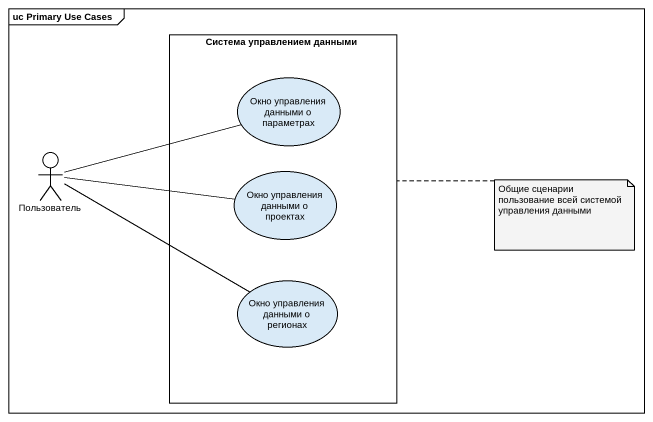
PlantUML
@startuml
mainframe uc Primary Use Cases
rectangle "Система управлением данными" as Система_управлением_данными {
  usecase "Окно управления данными о параметрах" as Окно_управления_данными_о
  usecase "Окно управления данными о проектах" as Окно_управления_данными_о_2
  usecase "Окно управления данными о регионах" as Окно_управления_данными_о_3
}
actor Пользователь
Пользователь -right- Окно_управления_данными_о
Пользователь -right- Окно_управления_данными_о_2
Пользователь -right- Окно_управления_данными_о_3
note right of Система_управлением_данными : Общие сценарии пользование всей системой управления данными
@enduml
